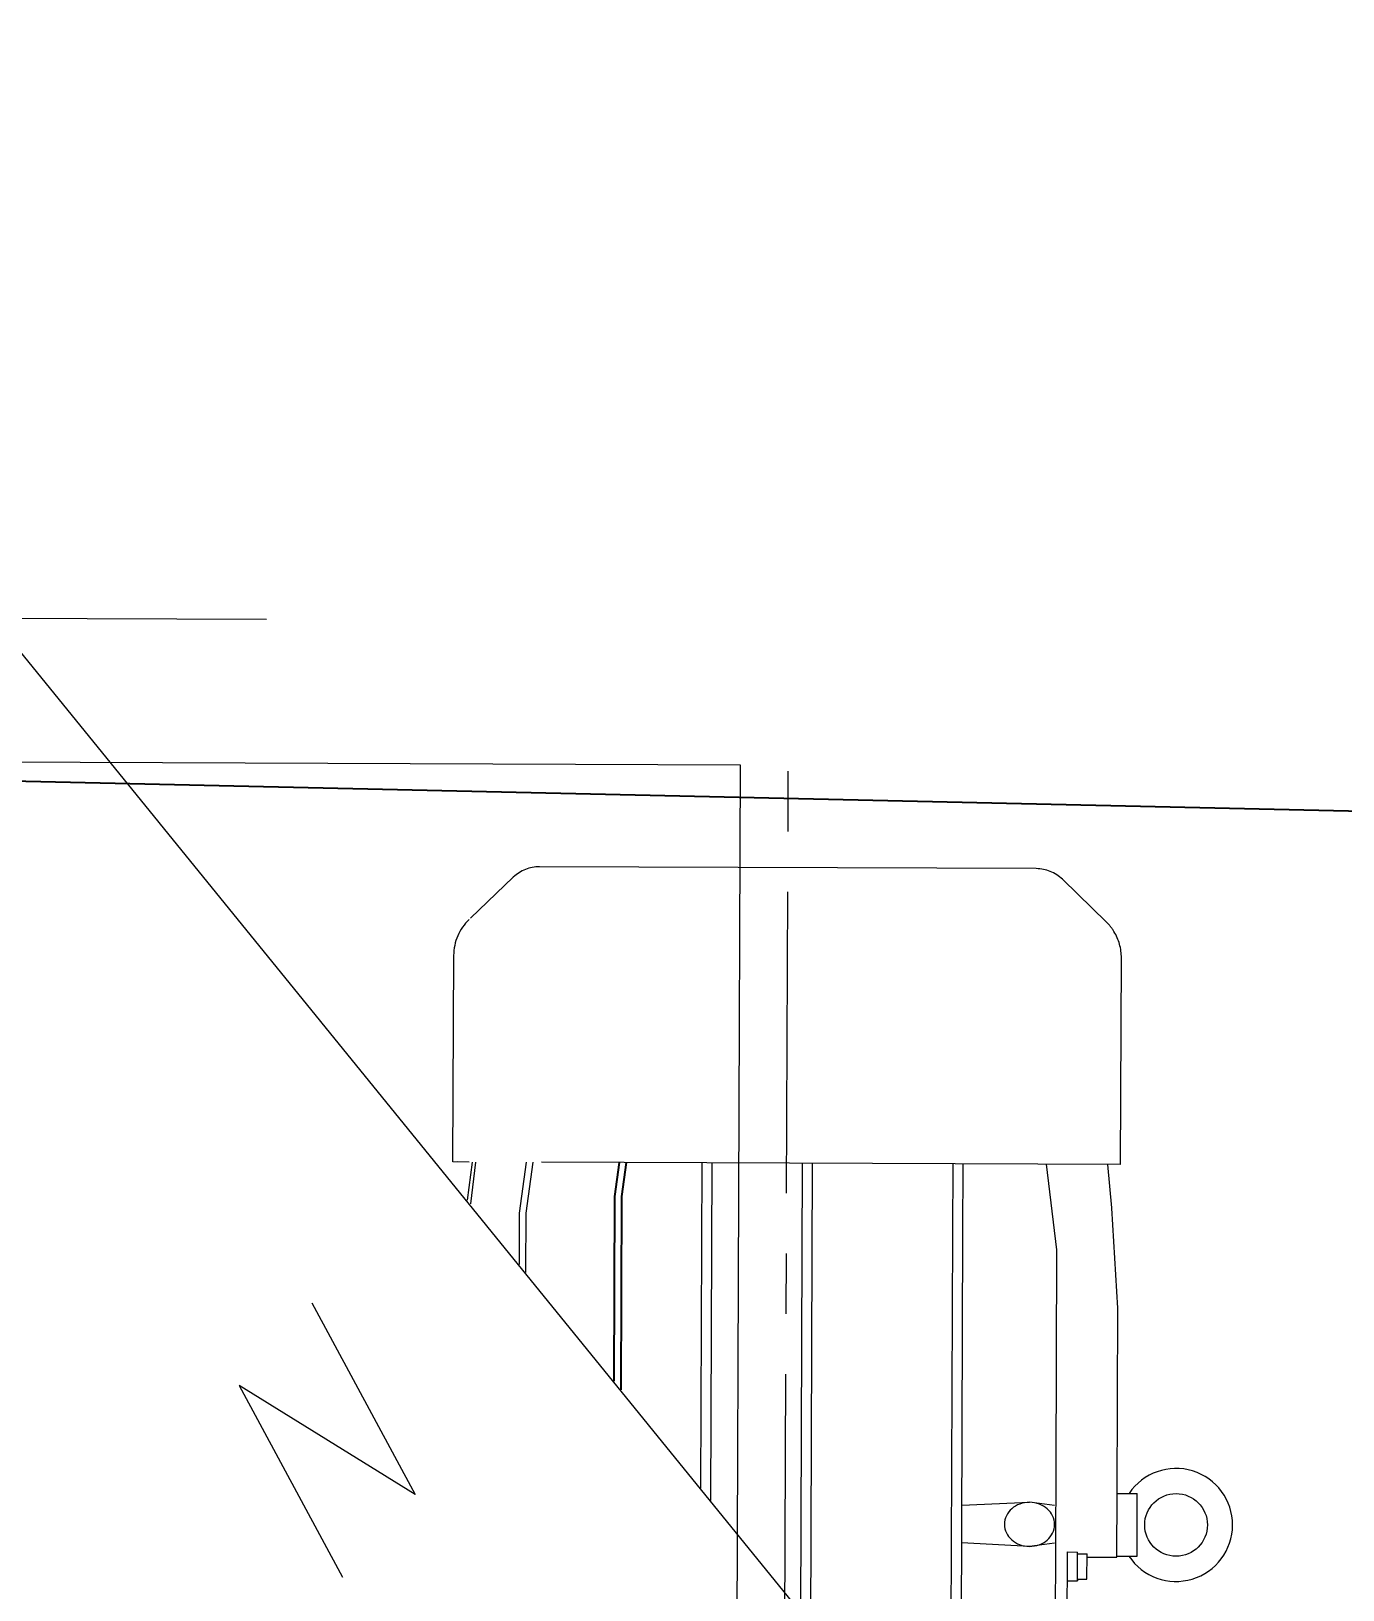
# Model space of a CAD drawing. Header units: millimetres. Extents: x -4 to 3776, y -4 to 4079.
# Drawn here: x 667.52 to 672.95, y 540.97 to 547.43 of the extents above; entities that cross this region are included whole.
import ezdxf
from ezdxf import colors
from ezdxf.entities.mleader import LeaderData, LeaderLine
from ezdxf.math import Vec2, Vec3

# ---------------------------------------------------------------- set-up
doc = ezdxf.new("R2010")
doc.units = ezdxf.units.MM
doc.linetypes.add('ACAD_ISO04W100', pattern=[30, 24, -3, 0, -3])
doc.linetypes.add('CENTER', pattern=[2, 1.25, -0.25, 0.25, -0.25])
doc.layers.add('1轮廓实线层', color=7, linetype='Continuous')
doc.layers.add('BK_kedu', color=255, linetype='Continuous')
doc.layers.add('3中心线层', color=2, linetype='CENTER', lineweight=13)
doc.layers.add('刻度', color=3, linetype='ACAD_ISO04W100', lineweight=13)
doc.styles.get("Standard").update_dxf_attribs({"font": 'arial.ttf'})

# ---------------------------------------------------------------- blocks, each defined once
blk = doc.blocks.new('xiang zuo qi zhong ji')
at = {"color": 3}
blk.add_line((8.2717, 25.675), (3.6079, 31.4159), dxfattribs=at)
at = {"color": 3, "ltscale": 0.5}
for p, q in [((7.4058, 29.9439), (4.0175, 29.9569)), ((7.3874, 25.1291), (7.4058, 29.9439)), ((5.6293, 27.715), (6.0583, 26.9207)), ((6.0583, 26.9207), (5.3283, 27.3727)), ((5.3283, 27.3727), (5.7572, 26.5783))]:
    blk.add_line(p, q, dxfattribs=at)
at = {"color": 3, "ltscale": 0.1}
for p, q in [((6.4648, 29.4796), (6.2867, 29.3092)), ((8.6318, 29.515), (6.5732, 29.5229)), ((8.6318, 29.515), (6.5732, 29.5229)), ((8.8035, 29.4092), (8.74, 29.4709)), ((8.8035, 29.4092), (8.74, 29.4709)), ((8.9216, 29.2944), (8.8035, 29.4092)), ((6.2143, 28.2992), (6.2176, 29.155)), ((8.9814, 28.2886), (8.9847, 29.1444)), ((8.9814, 28.2886), (8.9847, 29.1444)), ((8.9814, 28.2886), (6.2143, 28.2992)), ((8.9814, 28.2886), (6.2351, 28.2991)), ((6.2938, 28.2988), (6.2741, 28.1409)), ((6.3085, 28.2988), (6.2868, 28.1252)), ((6.4907, 28.0869), (6.5201, 28.298)), ((6.5178, 28.0868), (6.5471, 28.2979)), ((7.2416, 26.9465), (7.2468, 28.2952)), ((7.2831, 26.8954), (7.2884, 28.2951)), ((7.6558, 26.4353), (7.6629, 28.2936)), ((7.6972, 26.3842), (7.7045, 28.2935)), ((8.2859, 28.001), (8.287, 28.2912)), ((8.3275, 28.0009), (8.3286, 28.2911)), ((8.7171, 27.9343), (8.6745, 28.2898)), ((8.9455, 28.1088), (8.9289, 28.2888)), ((8.97, 27.6926), (8.9456, 28.1072)), ((6.4899, 27.8744), (6.4907, 28.0869)), ((6.5169, 27.8412), (6.5178, 28.0868)), ((8.2771, 25.675), (8.2859, 28.001)), ((8.3187, 25.6748), (8.3275, 28.0009)), ((8.7137, 27.0301), (8.7171, 27.9343)), ((8.9671, 26.9257), (8.97, 27.6926)), ((8.7112, 26.3892), (8.7137, 27.0301)), ((8.3232, 26.8762), (8.6042, 26.8885)), ((8.7081, 26.8747), (8.6042, 26.8885)), ((8.9661, 26.6605), (8.9671, 26.9309)), ((8.9671, 26.9257), (9.0503, 26.9254)), ((9.0493, 26.6653), (9.0503, 26.9254)), ((8.6035, 26.7057), (8.3227, 26.7201)), ((8.7075, 26.7187), (8.6035, 26.7057)), ((8.7591, 26.1275), (8.7612, 26.6826)), ((8.7612, 26.6826), (8.8029, 26.6824)), ((8.8024, 26.5628), (8.8029, 26.6824)), ((8.8028, 26.6746), (8.8029, 26.6824)), ((8.8028, 26.6746), (8.8424, 26.6745)), ((8.842, 26.5704), (8.8424, 26.6745)), ((8.8423, 26.6609), (8.9661, 26.6605)), ((8.9661, 26.6657), (9.0493, 26.6653)), ((8.7608, 26.5629), (8.8024, 26.5628)), ((8.8024, 26.5706), (8.8024, 26.5628)), ((8.8024, 26.5706), (8.842, 26.5704))]:
    blk.add_line(p, q, dxfattribs=at)
blk.add_circle((9.2111, 26.7948), 0.13, dxfattribs=at)
for centre, radius, start, end in [((6.5727, 29.3669), 0.156, 89.78145, 133.73982), ((6.5727, 29.3669), 0.156, 89.78145, 133.73982), ((8.6312, 29.359), 0.156, 45.82307, 89.78145), ((8.6312, 29.359), 0.156, 45.82307, 89.78145), ((6.4256, 29.1542), 0.2081, 133.73982, 179.78145), ((8.7766, 29.1452), 0.2081, 31.59581, 45.82307), ((8.7766, 29.1452), 0.2081, 359.78145, 31.59581), ((8.7766, 29.1452), 0.2081, 359.78145, 31.59581), ((9.2111, 26.7948), 0.2341, 213.53043, 146.03246)]:
    blk.add_arc(centre, radius, start, end, dxfattribs=at)
at = {"color": 3, "ltscale": 0.1, "extrusion": (0, 0, -1)}
blk.add_ellipse((8.6038, 26.7971), major_axis=(-0.104, 0.0004), ratio=0.878492, dxfattribs=at)
at = {"layer": '1轮廓实线层', "color": 3}
for p, q in [((6.8853, 28.1562), (6.9048, 28.2965)), ((6.9144, 28.156), (6.9339, 28.2964)), ((6.8824, 27.39), (6.8853, 28.1562)), ((6.9113, 27.3542), (6.9144, 28.156))]:
    blk.add_line(p, q, dxfattribs=at)
at = {"layer": '3中心线层', "color": 4}
blk.add_line((5.4414, 30.547), (0.4935, 30.5658), dxfattribs=at)
at = {"layer": '3中心线层', "color": 3}
blk.add_line((7.5821, 24.1692), (7.6042, 29.9675), dxfattribs=at)

msp = doc.modelspace()

# ---------------------------------------------------------------- linework, layer by layer
at = {"color": 4, "lineweight": 25}
msp.add_line((303.4468, 552.5103), (696.2784, 543.6695), dxfattribs=at)

# ---------------------------------------------------------------- block references
at = {"layer": '刻度', "color": 4, "lineweight": 25}
msp.add_blockref('xiang zuo qi zhong ji', (663.0495, 514.4393), dxfattribs=at)

# ---------------------------------------------------------------- leaders
at = {"layer": 'BK_kedu'}
ml = msp.add_multileader_mtext('Standard', dxfattribs=at)
ml.set_content('', color=256)
ml.set_leader_properties()
ml.build(insert=Vec2(0, 0))
ml.multileader.update_dxf_attribs({"text_right_attachment_type": 6, "dogleg_length": 0.36, "arrow_head_size": 0.18})
ctx = ml.context
ctx.base_point, ctx.char_height, ctx.arrow_head_size, ctx.landing_gap_size, ctx.plane_origin = Vec3(3775.9986, 4079.3284), 0.18, 0.18, 0.09, Vec3(3774.6386, 4079.3284)
ctx.right_attachment = 6
notes = []
notes.append((ctx, [(0, (0, 0, 0), (0, 0), (1, 0), 1, [])]))
ctx.mtext.insert, ctx.mtext.flow_direction = Vec3(3776.0886, 4079.4184), 5
for ctx, leaders in notes:
    for number, flags, end, landing, length, lines in leaders:
        leader = LeaderData()
        leader.index, (leader.has_last_leader_line, leader.has_dogleg_vector, leader.attachment_direction) = number, flags
        leader.last_leader_point, leader.dogleg_vector, leader.dogleg_length = Vec3(end), Vec3(landing), length
        for number, points, colour, breaks in lines:
            line = LeaderLine()
            line.index, line.vertices, line.color, line.breaks = number, Vec3.list(points), colors.encode_raw_color(colour), breaks
            leader.lines.append(line)
        ctx.leaders.append(leader)

doc.saveas('drawing.dxf')
